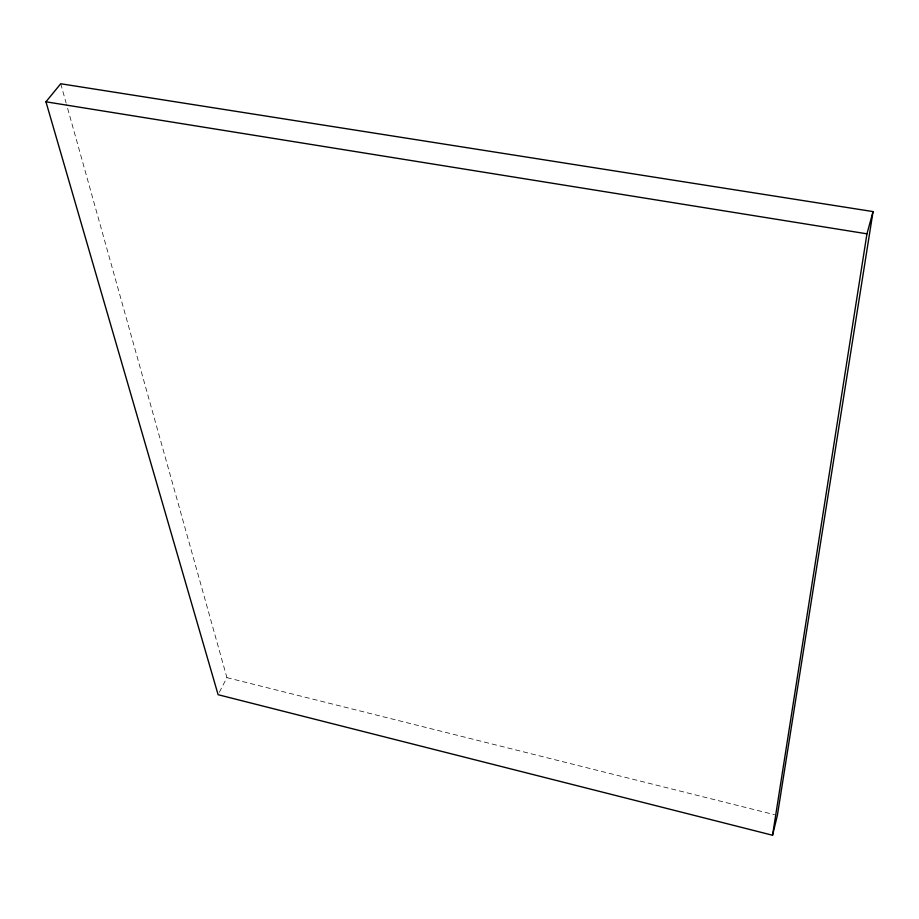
<?xml version="1.0" encoding="UTF-8"?>
<svg xmlns="http://www.w3.org/2000/svg" width="919" height="919" viewBox="0 0 919 919"><rect width="100%" height="100%" fill="white"/><g stroke="black" fill="none" stroke-linecap="round" stroke-linejoin="round"><path stroke-width="0.69" stroke-dasharray="4.59 3.45" d="M219.365 692.271L226.913 677.625L66.536 104.467M226.913 677.625L774.591 814.716M60.734 83.755L66.145 103.089"/><path stroke-width="1.38" d="M772.546 835.245L866.95 233.828L873.05 211.588L60.734 83.755L45.95 101.802L218.113 694.707L772.546 835.245L777.371 815.406L873.05 211.588M45.95 101.802L866.95 233.828"/></g></svg>
